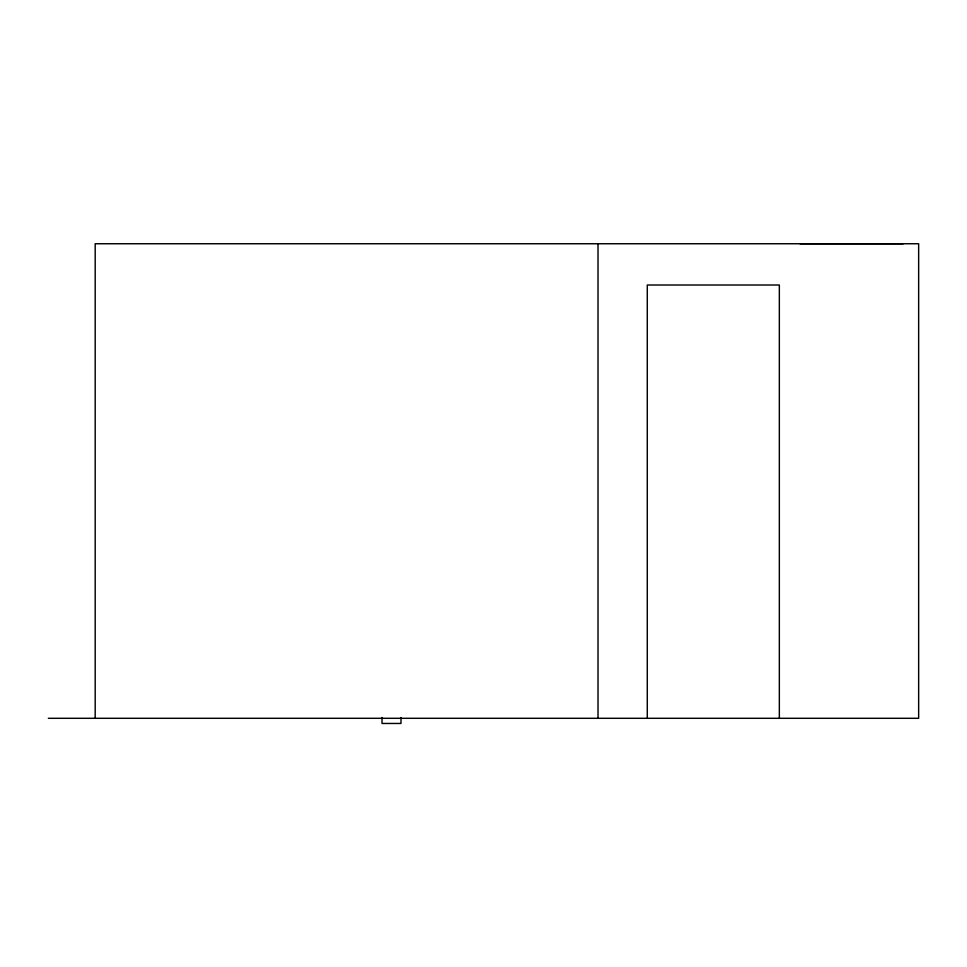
<?xml version="1.0" encoding="UTF-8"?>
<svg xmlns="http://www.w3.org/2000/svg" width="967" height="967" viewBox="0 0 967 967"><rect width="100%" height="100%" fill="white"/><g stroke="black" fill="none" stroke-linecap="round" stroke-linejoin="round"><path stroke-width="1.45" d="M48.35 718.3L918.65 718.3L918.65 243.744L95.189 243.744L95.189 718.3M903.142 243.744L799.975 243.744M779.342 718.3L779.342 285.011L647.286 285.011L647.286 718.3M598.017 243.744L598.017 718.3M400.991 717.55L400.991 723.461L382.013 723.461L382.013 717.55"/></g></svg>
